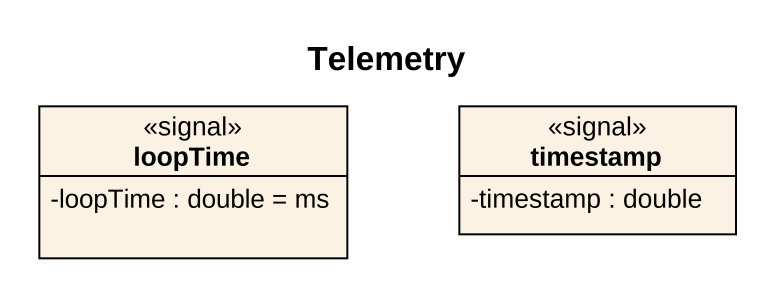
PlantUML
@startuml
title Telemetry
hide circle
hide empty members
skinparam classAttributeIconSize 0
class loopTime <<signal>> {
  -loopTime : double = ms
}
class timestamp <<signal>> {
  -timestamp : double
}
@enduml
